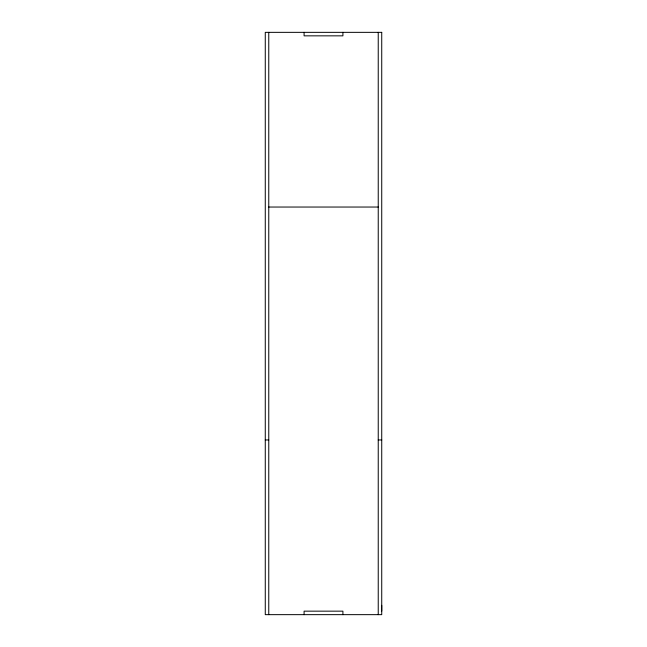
<?xml version="1.0" encoding="UTF-8"?>
<svg xmlns="http://www.w3.org/2000/svg" width="647" height="647" viewBox="0 0 647 647"><rect width="100%" height="100%" fill="white"/><g stroke="black" fill="none" stroke-linecap="round" stroke-linejoin="round"><path stroke-width="0.97" d="M381.73 611.156L381.73 605.333M268.764 207.04L378.236 207.04M265.27 439.96L268.764 439.96M378.236 439.96L381.73 439.96M378.236 32.35L378.236 614.65M342.91 32.35L342.91 35.844L304.09 35.844L304.09 32.35M342.91 614.65L342.91 611.156L304.09 611.156L304.09 614.65M268.764 32.35L268.764 614.65M381.73 32.35L265.27 32.35L265.27 614.65L381.73 614.65L381.73 32.35"/></g></svg>
